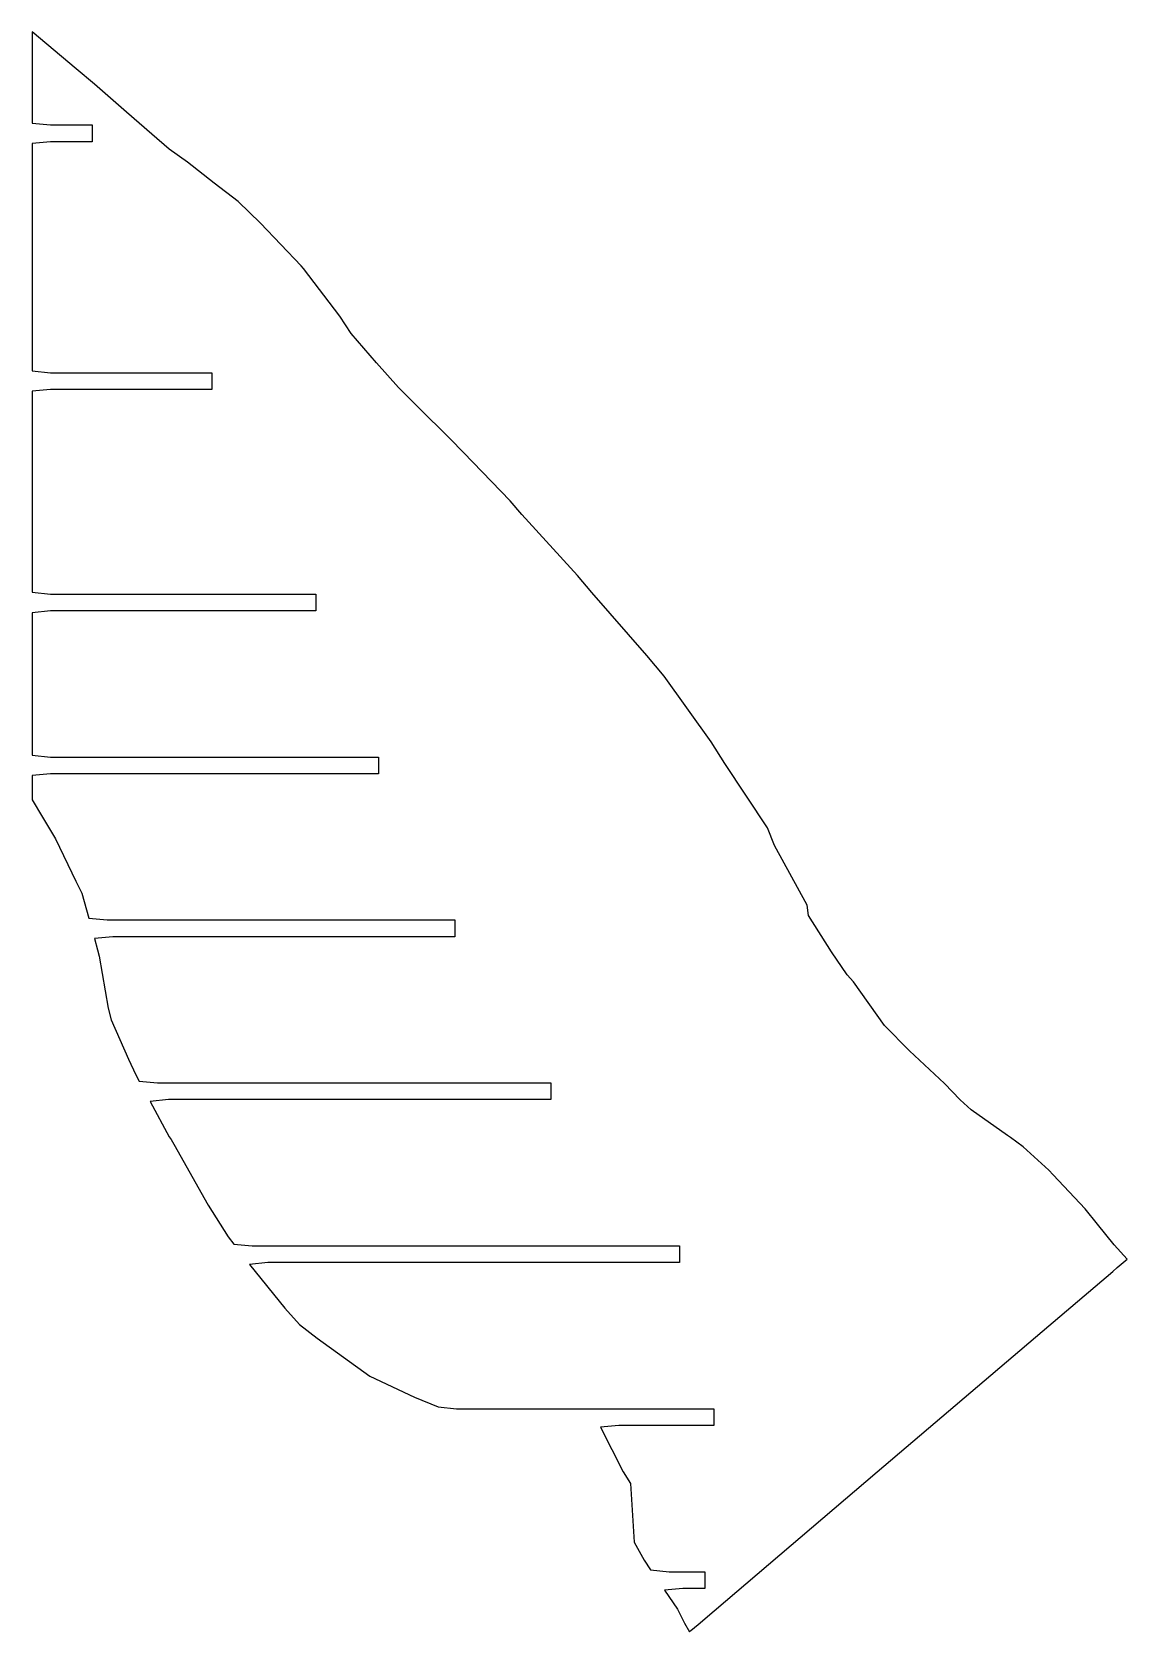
# Model space of a CAD drawing. Header units: inches. Extents: x -5 to 455, y 101 to 489.
# Drawn here: x -4.7 to 260.4, y 101.5 to 488.8 of the extents above; entities that cross this region are included whole.
import ezdxf

# ---------------------------------------------------------------- set-up
doc = ezdxf.new("R2010")
doc.units = ezdxf.units.IN
doc.header["$MEASUREMENT"] = 0
doc.layers.add('boundary', color=7, linetype='Continuous')

# ---------------------------------------------------------------- blocks, each defined once
blk = doc.blocks.new('block 2')
at = {"layer": 'boundary', "color": 5, "lineweight": 25, "true_color": 0x0000ff}
for points in [[(239.84, 174.21), (256.92, 188.76)], [(239.84, 174.21), (256.92, 188.76)], [(256.92, 188.76), (256.92, 188.76)], [(239.84, 174.21), (239.84, 174.21)]]:
    blk.add_lwpolyline(points, dxfattribs=at)
blk = doc.blocks.new('block 3')
at = {"layer": 'boundary', "color": 5, "lineweight": 25, "true_color": 0x0000ff}
for points in [[(256.92, 188.76), (258.03, 189.7)], [(256.92, 188.76), (258.03, 189.7)], [(256.92, 188.76), (256.92, 188.76)], [(258.03, 189.7), (258.03, 189.7)]]:
    blk.add_lwpolyline(points, dxfattribs=at)
blk = doc.blocks.new('block 4')
at = {"layer": 'boundary', "color": 5, "lineweight": 25, "true_color": 0x0000ff}
for points in [[(258.03, 189.7), (260.38, 191.7)], [(258.03, 189.7), (260.38, 191.7)], [(260.38, 191.7), (260.38, 191.7)], [(258.03, 189.7), (258.03, 189.7)]]:
    blk.add_lwpolyline(points, dxfattribs=at)
blk = doc.blocks.new('block 5')
at = {"layer": 'boundary', "color": 5, "lineweight": 25, "true_color": 0x0000ff}
for points in [[(260.38, 191.7), (257.3, 195.2)], [(260.38, 191.7), (257.3, 195.2)], [(257.3, 195.2), (257.3, 195.2)], [(260.38, 191.7), (260.38, 191.7)]]:
    blk.add_lwpolyline(points, dxfattribs=at)
blk = doc.blocks.new('block 6')
at = {"layer": 'boundary', "color": 5, "lineweight": 25, "true_color": 0x0000ff}
for points in [[(257.3, 195.2), (253.25, 200.2)], [(257.3, 195.2), (253.25, 200.2)], [(253.25, 200.2), (253.25, 200.2)], [(257.3, 195.2), (257.3, 195.2)]]:
    blk.add_lwpolyline(points, dxfattribs=at)
blk = doc.blocks.new('block 7')
at = {"layer": 'boundary', "color": 5, "lineweight": 25, "true_color": 0x0000ff}
for points in [[(253.25, 200.2), (250.28, 203.94)], [(253.25, 200.2), (250.28, 203.94)], [(250.28, 203.94), (250.28, 203.94)], [(253.25, 200.2), (253.25, 200.2)]]:
    blk.add_lwpolyline(points, dxfattribs=at)
blk = doc.blocks.new('block 8')
at = {"layer": 'boundary', "color": 5, "lineweight": 25, "true_color": 0x0000ff}
for points in [[(250.28, 203.94), (242.48, 212.14)], [(250.28, 203.94), (242.48, 212.14)], [(242.48, 212.14), (242.48, 212.14)], [(250.28, 203.94), (250.28, 203.94)]]:
    blk.add_lwpolyline(points, dxfattribs=at)
blk = doc.blocks.new('block 9')
at = {"layer": 'boundary', "color": 5, "lineweight": 25, "true_color": 0x0000ff}
for points in [[(242.48, 212.14), (241.42, 213.25)], [(242.48, 212.14), (241.42, 213.25)], [(241.42, 213.25), (241.42, 213.25)], [(242.48, 212.14), (242.48, 212.14)]]:
    blk.add_lwpolyline(points, dxfattribs=at)
blk = doc.blocks.new('block 10')
at = {"layer": 'boundary', "color": 5, "lineweight": 25, "true_color": 0x0000ff}
for points in [[(241.42, 213.25), (235.26, 218.96)], [(241.42, 213.25), (235.26, 218.96)], [(235.26, 218.96), (235.26, 218.96)], [(241.42, 213.25), (241.42, 213.25)]]:
    blk.add_lwpolyline(points, dxfattribs=at)
blk = doc.blocks.new('block 11')
at = {"layer": 'boundary', "color": 5, "lineweight": 25, "true_color": 0x0000ff}
for points in [[(235.26, 218.96), (232.16, 221.2)], [(235.26, 218.96), (232.16, 221.2)], [(232.16, 221.2), (232.16, 221.2)], [(235.26, 218.96), (235.26, 218.96)]]:
    blk.add_lwpolyline(points, dxfattribs=at)
blk = doc.blocks.new('block 12')
at = {"layer": 'boundary', "color": 5, "lineweight": 25, "true_color": 0x0000ff}
for points in [[(232.16, 221.2), (231.46, 221.67)], [(232.16, 221.2), (231.46, 221.67)], [(231.46, 221.67), (231.46, 221.67)], [(232.16, 221.2), (232.16, 221.2)]]:
    blk.add_lwpolyline(points, dxfattribs=at)
blk = doc.blocks.new('block 13')
at = {"layer": 'boundary', "color": 5, "lineweight": 25, "true_color": 0x0000ff}
for points in [[(231.46, 221.67), (222.65, 227.88)], [(231.46, 221.67), (222.65, 227.88)], [(222.65, 227.88), (222.65, 227.88)], [(231.46, 221.67), (231.46, 221.67)]]:
    blk.add_lwpolyline(points, dxfattribs=at)
blk = doc.blocks.new('block 14')
at = {"layer": 'boundary', "color": 5, "lineweight": 25, "true_color": 0x0000ff}
for points in [[(222.65, 227.88), (219.98, 230.32)], [(222.65, 227.88), (219.98, 230.32)], [(219.98, 230.32), (219.98, 230.32)], [(222.65, 227.88), (222.65, 227.88)]]:
    blk.add_lwpolyline(points, dxfattribs=at)
blk = doc.blocks.new('block 15')
at = {"layer": 'boundary', "color": 5, "lineweight": 25, "true_color": 0x0000ff}
for points in [[(219.98, 230.32), (216.19, 234.28)], [(219.98, 230.32), (216.19, 234.28)], [(216.19, 234.28), (216.19, 234.28)], [(219.98, 230.32), (219.98, 230.32)]]:
    blk.add_lwpolyline(points, dxfattribs=at)
blk = doc.blocks.new('block 16')
at = {"layer": 'boundary', "color": 5, "lineweight": 25, "true_color": 0x0000ff}
for points in [[(216.19, 234.28), (207.72, 242.14)], [(216.19, 234.28), (207.72, 242.14)], [(207.72, 242.14), (207.72, 242.14)], [(216.19, 234.28), (216.19, 234.28)]]:
    blk.add_lwpolyline(points, dxfattribs=at)
blk = doc.blocks.new('block 17')
at = {"layer": 'boundary', "color": 5, "lineweight": 25, "true_color": 0x0000ff}
for points in [[(207.72, 242.14), (201.69, 248.3)], [(207.72, 242.14), (201.69, 248.3)], [(201.69, 248.3), (201.69, 248.3)], [(207.72, 242.14), (207.72, 242.14)]]:
    blk.add_lwpolyline(points, dxfattribs=at)
blk = doc.blocks.new('block 18')
at = {"layer": 'boundary', "color": 5, "lineweight": 25, "true_color": 0x0000ff}
for points in [[(201.69, 248.3), (194.2, 258.9)], [(201.69, 248.3), (194.2, 258.9)], [(194.2, 258.9), (194.2, 258.9)], [(201.69, 248.3), (201.69, 248.3)]]:
    blk.add_lwpolyline(points, dxfattribs=at)
blk = doc.blocks.new('block 19')
at = {"layer": 'boundary', "color": 5, "lineweight": 25, "true_color": 0x0000ff}
for points in [[(194.2, 258.9), (192.62, 260.58)], [(194.2, 258.9), (192.62, 260.58)], [(192.62, 260.58), (192.62, 260.58)], [(194.2, 258.9), (194.2, 258.9)]]:
    blk.add_lwpolyline(points, dxfattribs=at)
blk = doc.blocks.new('block 20')
at = {"layer": 'boundary', "color": 5, "lineweight": 25, "true_color": 0x0000ff}
for points in [[(192.62, 260.58), (188.83, 266.09)], [(192.62, 260.58), (188.83, 266.09)], [(188.83, 266.09), (188.83, 266.09)], [(192.62, 260.58), (192.62, 260.58)]]:
    blk.add_lwpolyline(points, dxfattribs=at)
blk = doc.blocks.new('block 21')
at = {"layer": 'boundary', "color": 5, "lineweight": 25, "true_color": 0x0000ff}
for points in [[(188.83, 266.09), (183.25, 274.9)], [(188.83, 266.09), (183.25, 274.9)], [(183.25, 274.9), (183.25, 274.9)], [(188.83, 266.09), (188.83, 266.09)]]:
    blk.add_lwpolyline(points, dxfattribs=at)
blk = doc.blocks.new('block 22')
at = {"layer": 'boundary', "color": 5, "lineweight": 25, "true_color": 0x0000ff}
for points in [[(183.25, 274.9), (182.93, 277.44)], [(183.25, 274.9), (182.93, 277.44)], [(182.93, 277.44), (182.93, 277.44)], [(183.25, 274.9), (183.25, 274.9)]]:
    blk.add_lwpolyline(points, dxfattribs=at)
blk = doc.blocks.new('block 23')
at = {"layer": 'boundary', "color": 5, "lineweight": 25, "true_color": 0x0000ff}
for points in [[(182.93, 277.44), (175.02, 291.9)], [(182.93, 277.44), (175.02, 291.9)], [(175.02, 291.9), (175.02, 291.9)], [(182.93, 277.44), (182.93, 277.44)]]:
    blk.add_lwpolyline(points, dxfattribs=at)
blk = doc.blocks.new('block 24')
at = {"layer": 'boundary', "color": 5, "lineweight": 25, "true_color": 0x0000ff}
for points in [[(175.02, 291.9), (173.32, 296.13)], [(175.02, 291.9), (173.32, 296.13)], [(173.32, 296.13), (173.32, 296.13)], [(175.02, 291.9), (175.02, 291.9)]]:
    blk.add_lwpolyline(points, dxfattribs=at)
blk = doc.blocks.new('block 25')
at = {"layer": 'boundary', "color": 5, "lineweight": 25, "true_color": 0x0000ff}
for points in [[(173.32, 296.13), (163.02, 311.73)], [(173.32, 296.13), (163.02, 311.73)], [(163.02, 311.73), (163.02, 311.73)], [(173.32, 296.13), (173.32, 296.13)]]:
    blk.add_lwpolyline(points, dxfattribs=at)
blk = doc.blocks.new('block 26')
at = {"layer": 'boundary', "color": 5, "lineweight": 25, "true_color": 0x0000ff}
for points in [[(163.02, 311.73), (159.73, 316.92)], [(163.02, 311.73), (159.73, 316.92)], [(159.73, 316.92), (159.73, 316.92)], [(163.02, 311.73), (163.02, 311.73)]]:
    blk.add_lwpolyline(points, dxfattribs=at)
blk = doc.blocks.new('block 27')
at = {"layer": 'boundary', "color": 5, "lineweight": 25, "true_color": 0x0000ff}
for points in [[(159.73, 316.92), (148.32, 332.81)], [(159.73, 316.92), (148.32, 332.81)], [(148.32, 332.81), (148.32, 332.81)], [(159.73, 316.92), (159.73, 316.92)]]:
    blk.add_lwpolyline(points, dxfattribs=at)
blk = doc.blocks.new('block 28')
at = {"layer": 'boundary', "color": 5, "lineweight": 25, "true_color": 0x0000ff}
for points in [[(148.32, 332.81), (144.17, 337.88)], [(148.32, 332.81), (144.17, 337.88)], [(144.17, 337.88), (144.17, 337.88)], [(148.32, 332.81), (148.32, 332.81)]]:
    blk.add_lwpolyline(points, dxfattribs=at)
blk = doc.blocks.new('block 29')
at = {"layer": 'boundary', "color": 5, "lineweight": 25, "true_color": 0x0000ff}
for points in [[(144.17, 337.88), (130.85, 353.11)], [(144.17, 337.88), (130.85, 353.11)], [(130.85, 353.11), (130.85, 353.11)], [(144.17, 337.88), (144.17, 337.88)]]:
    blk.add_lwpolyline(points, dxfattribs=at)
blk = doc.blocks.new('block 30')
at = {"layer": 'boundary', "color": 5, "lineweight": 25, "true_color": 0x0000ff}
for points in [[(130.85, 353.11), (127.35, 357.21)], [(130.85, 353.11), (127.35, 357.21)], [(127.35, 357.21), (127.35, 357.21)], [(130.85, 353.11), (130.85, 353.11)]]:
    blk.add_lwpolyline(points, dxfattribs=at)
blk = doc.blocks.new('block 31')
at = {"layer": 'boundary', "color": 5, "lineweight": 25, "true_color": 0x0000ff}
for points in [[(127.35, 357.21), (113.88, 372)], [(127.35, 357.21), (113.88, 372)], [(113.88, 372), (113.88, 372)], [(127.35, 357.21), (127.35, 357.21)]]:
    blk.add_lwpolyline(points, dxfattribs=at)
blk = doc.blocks.new('block 32')
at = {"layer": 'boundary', "color": 5, "lineweight": 25, "true_color": 0x0000ff}
for points in [[(113.88, 372), (111.07, 375.32)], [(113.88, 372), (111.07, 375.32)], [(111.07, 375.32), (111.07, 375.32)], [(113.88, 372), (113.88, 372)]]:
    blk.add_lwpolyline(points, dxfattribs=at)
blk = doc.blocks.new('block 33')
at = {"layer": 'boundary', "color": 5, "lineweight": 25, "true_color": 0x0000ff}
for points in [[(111.07, 375.32), (99.78, 386.99)], [(111.07, 375.32), (99.78, 386.99)], [(99.78, 386.99), (99.78, 386.99)], [(111.07, 375.32), (111.07, 375.32)]]:
    blk.add_lwpolyline(points, dxfattribs=at)
blk = doc.blocks.new('block 34')
at = {"layer": 'boundary', "color": 5, "lineweight": 25, "true_color": 0x0000ff}
for points in [[(99.78, 386.99), (96.56, 390.28)], [(99.78, 386.99), (96.56, 390.28)], [(96.56, 390.28), (96.56, 390.28)], [(99.78, 386.99), (99.78, 386.99)]]:
    blk.add_lwpolyline(points, dxfattribs=at)
blk = doc.blocks.new('block 35')
at = {"layer": 'boundary', "color": 5, "lineweight": 25, "true_color": 0x0000ff}
for points in [[(96.56, 390.28), (88.65, 398.16)], [(96.56, 390.28), (88.65, 398.16)], [(88.65, 398.16), (88.65, 398.16)], [(96.56, 390.28), (96.56, 390.28)]]:
    blk.add_lwpolyline(points, dxfattribs=at)
blk = doc.blocks.new('block 36')
at = {"layer": 'boundary', "color": 5, "lineweight": 25, "true_color": 0x0000ff}
for points in [[(88.65, 398.16), (83.98, 402.7)], [(88.65, 398.16), (83.98, 402.7)], [(83.98, 402.7), (83.98, 402.7)], [(88.65, 398.16), (88.65, 398.16)]]:
    blk.add_lwpolyline(points, dxfattribs=at)
blk = doc.blocks.new('block 37')
at = {"layer": 'boundary', "color": 5, "lineweight": 25, "true_color": 0x0000ff}
for points in [[(83.98, 402.7), (78.72, 408.71)], [(83.98, 402.7), (78.72, 408.71)], [(78.72, 408.71), (78.72, 408.71)], [(83.98, 402.7), (83.98, 402.7)]]:
    blk.add_lwpolyline(points, dxfattribs=at)
blk = doc.blocks.new('block 38')
at = {"layer": 'boundary', "color": 5, "lineweight": 25, "true_color": 0x0000ff}
for points in [[(78.72, 408.71), (72.55, 415.8)], [(78.72, 408.71), (72.55, 415.8)], [(72.55, 415.8), (72.55, 415.8)], [(78.72, 408.71), (78.72, 408.71)]]:
    blk.add_lwpolyline(points, dxfattribs=at)
blk = doc.blocks.new('block 39')
at = {"layer": 'boundary', "color": 5, "lineweight": 25, "true_color": 0x0000ff}
for points in [[(72.55, 415.8), (69.79, 419.97)], [(72.55, 415.8), (69.79, 419.97)], [(69.79, 419.97), (69.79, 419.97)], [(72.55, 415.8), (72.55, 415.8)]]:
    blk.add_lwpolyline(points, dxfattribs=at)
blk = doc.blocks.new('block 40')
at = {"layer": 'boundary', "color": 5, "lineweight": 25, "true_color": 0x0000ff}
for points in [[(69.79, 419.97), (61.03, 431.52)], [(69.79, 419.97), (61.03, 431.52)], [(61.03, 431.52), (61.03, 431.52)], [(69.79, 419.97), (69.79, 419.97)]]:
    blk.add_lwpolyline(points, dxfattribs=at)
blk = doc.blocks.new('block 41')
at = {"layer": 'boundary', "color": 5, "lineweight": 25, "true_color": 0x0000ff}
for points in [[(61.03, 431.52), (60.46, 432.17)], [(61.03, 431.52), (60.46, 432.17)], [(60.46, 432.17), (60.46, 432.17)], [(61.03, 431.52), (61.03, 431.52)]]:
    blk.add_lwpolyline(points, dxfattribs=at)
blk = doc.blocks.new('block 42')
at = {"layer": 'boundary', "color": 5, "lineweight": 25, "true_color": 0x0000ff}
for points in [[(60.46, 432.17), (50.6, 442.48)], [(60.46, 432.17), (50.6, 442.48)], [(50.6, 442.48), (50.6, 442.48)], [(60.46, 432.17), (60.46, 432.17)]]:
    blk.add_lwpolyline(points, dxfattribs=at)
blk = doc.blocks.new('block 43')
at = {"layer": 'boundary', "color": 5, "lineweight": 25, "true_color": 0x0000ff}
for points in [[(50.6, 442.48), (45.16, 447.74)], [(50.6, 442.48), (45.16, 447.74)], [(45.16, 447.74), (45.16, 447.74)], [(50.6, 442.48), (50.6, 442.48)]]:
    blk.add_lwpolyline(points, dxfattribs=at)
blk = doc.blocks.new('block 44')
at = {"layer": 'boundary', "color": 5, "lineweight": 25, "true_color": 0x0000ff}
for points in [[(45.16, 447.74), (39.4, 452.21)], [(45.16, 447.74), (39.4, 452.21)], [(39.4, 452.21), (39.4, 452.21)], [(45.16, 447.74), (45.16, 447.74)]]:
    blk.add_lwpolyline(points, dxfattribs=at)
blk = doc.blocks.new('block 45')
at = {"layer": 'boundary', "color": 5, "lineweight": 25, "true_color": 0x0000ff}
for points in [[(39.4, 452.21), (32.92, 457.27)], [(39.4, 452.21), (32.92, 457.27)], [(32.92, 457.27), (32.92, 457.27)], [(39.4, 452.21), (39.4, 452.21)]]:
    blk.add_lwpolyline(points, dxfattribs=at)
blk = doc.blocks.new('block 46')
at = {"layer": 'boundary', "color": 5, "lineweight": 25, "true_color": 0x0000ff}
for points in [[(32.92, 457.27), (28.52, 460.38)], [(32.92, 457.27), (28.52, 460.38)], [(28.52, 460.38), (28.52, 460.38)], [(32.92, 457.27), (32.92, 457.27)]]:
    blk.add_lwpolyline(points, dxfattribs=at)
blk = doc.blocks.new('block 47')
at = {"layer": 'boundary', "color": 5, "lineweight": 25, "true_color": 0x0000ff}
for points in [[(28.52, 460.38), (24.32, 464.05)], [(28.52, 460.38), (24.32, 464.05)], [(24.32, 464.05), (24.32, 464.05)], [(28.52, 460.38), (28.52, 460.38)]]:
    blk.add_lwpolyline(points, dxfattribs=at)
blk = doc.blocks.new('block 48')
at = {"layer": 'boundary', "color": 5, "lineweight": 25, "true_color": 0x0000ff}
for points in [[(24.32, 464.05), (18.19, 469.33)], [(24.32, 464.05), (18.19, 469.33)], [(18.19, 469.33), (18.19, 469.33)], [(24.32, 464.05), (24.32, 464.05)]]:
    blk.add_lwpolyline(points, dxfattribs=at)
blk = doc.blocks.new('block 49')
at = {"layer": 'boundary', "color": 5, "lineweight": 25, "true_color": 0x0000ff}
for points in [[(18.19, 469.33), (10.39, 476.11)], [(18.19, 469.33), (10.39, 476.11)], [(10.39, 476.11), (10.39, 476.11)], [(18.19, 469.33), (18.19, 469.33)]]:
    blk.add_lwpolyline(points, dxfattribs=at)
blk = doc.blocks.new('block 50')
at = {"layer": 'boundary', "color": 5, "lineweight": 25, "true_color": 0x0000ff}
for points in [[(10.39, 476.11), (5.95, 479.88)], [(10.39, 476.11), (5.95, 479.88)], [(5.95, 479.88), (5.95, 479.88)], [(10.39, 476.11), (10.39, 476.11)]]:
    blk.add_lwpolyline(points, dxfattribs=at)
blk = doc.blocks.new('block 51')
at = {"layer": 'boundary', "color": 5, "lineweight": 25, "true_color": 0x0000ff}
for points in [[(5.95, 479.88), (-4.71, 488.77)], [(5.95, 479.88), (-4.71, 488.77)], [(-4.71, 488.77), (-4.71, 488.77)], [(5.95, 479.88), (5.95, 479.88)]]:
    blk.add_lwpolyline(points, dxfattribs=at)
blk = doc.blocks.new('block 52')
at = {"layer": 'boundary', "color": 5, "lineweight": 25, "true_color": 0x0000ff}
for points in [[(-4.71, 488.77), (-4.71, 466.7)], [(-4.71, 488.77), (-4.71, 466.7)], [(-4.71, 488.77), (-4.71, 488.77)], [(-4.71, 466.7), (-4.71, 466.7)]]:
    blk.add_lwpolyline(points, dxfattribs=at)
blk = doc.blocks.new('block 53')
at = {"layer": 'boundary', "color": 5, "lineweight": 25, "true_color": 0x0000ff}
for points in [[(-4.71, 466.7), (-0.26, 466.26)], [(-4.71, 466.7), (-0.26, 466.26)], [(-4.71, 466.7), (-4.71, 466.7)], [(-0.26, 466.26), (-0.26, 466.26)]]:
    blk.add_lwpolyline(points, dxfattribs=at)
blk = doc.blocks.new('block 54')
at = {"layer": 'boundary', "color": 5, "lineweight": 25, "true_color": 0x0000ff}
for points in [[(-0.26, 466.26), (9.83, 466.26)], [(-0.26, 466.26), (9.83, 466.26)], [(-0.26, 466.26), (-0.26, 466.26)], [(9.83, 466.26), (9.83, 466.26)]]:
    blk.add_lwpolyline(points, dxfattribs=at)
blk = doc.blocks.new('block 55')
at = {"layer": 'boundary', "color": 5, "lineweight": 25, "true_color": 0x0000ff}
for points in [[(9.83, 466.26), (9.83, 462.21)], [(9.83, 466.26), (9.83, 462.21)], [(9.83, 466.26), (9.83, 466.26)], [(9.83, 462.21), (9.83, 462.21)]]:
    blk.add_lwpolyline(points, dxfattribs=at)
blk = doc.blocks.new('block 56')
at = {"layer": 'boundary', "color": 5, "lineweight": 25, "true_color": 0x0000ff}
for points in [[(9.83, 462.21), (-0.26, 462.21)], [(9.83, 462.21), (-0.26, 462.21)], [(-0.26, 462.21), (-0.26, 462.21)], [(9.83, 462.21), (9.83, 462.21)]]:
    blk.add_lwpolyline(points, dxfattribs=at)
blk = doc.blocks.new('block 57')
at = {"layer": 'boundary', "color": 5, "lineweight": 25, "true_color": 0x0000ff}
for points in [[(-0.26, 462.21), (-4.71, 461.77)], [(-0.26, 462.21), (-4.71, 461.77)], [(-4.71, 461.77), (-4.71, 461.77)], [(-0.26, 462.21), (-0.26, 462.21)]]:
    blk.add_lwpolyline(points, dxfattribs=at)
blk = doc.blocks.new('block 58')
at = {"layer": 'boundary', "color": 5, "lineweight": 25, "true_color": 0x0000ff}
for points in [[(-4.71, 461.77), (-4.71, 406.73)], [(-4.71, 461.77), (-4.71, 406.73)], [(-4.71, 461.77), (-4.71, 461.77)], [(-4.71, 406.73), (-4.71, 406.73)]]:
    blk.add_lwpolyline(points, dxfattribs=at)
blk = doc.blocks.new('block 59')
at = {"layer": 'boundary', "color": 5, "lineweight": 25, "true_color": 0x0000ff}
for points in [[(-4.71, 406.73), (-0.26, 406.29)], [(-4.71, 406.73), (-0.26, 406.29)], [(-4.71, 406.73), (-4.71, 406.73)], [(-0.26, 406.29), (-0.26, 406.29)]]:
    blk.add_lwpolyline(points, dxfattribs=at)
blk = doc.blocks.new('block 60')
at = {"layer": 'boundary', "color": 5, "lineweight": 25, "true_color": 0x0000ff}
for points in [[(-0.26, 406.29), (38.8, 406.29)], [(-0.26, 406.29), (38.8, 406.29)], [(-0.26, 406.29), (-0.26, 406.29)], [(38.8, 406.29), (38.8, 406.29)]]:
    blk.add_lwpolyline(points, dxfattribs=at)
blk = doc.blocks.new('block 61')
at = {"layer": 'boundary', "color": 5, "lineweight": 25, "true_color": 0x0000ff}
for points in [[(38.8, 406.29), (38.8, 402.24)], [(38.8, 406.29), (38.8, 402.24)], [(38.8, 406.29), (38.8, 406.29)], [(38.8, 402.24), (38.8, 402.24)]]:
    blk.add_lwpolyline(points, dxfattribs=at)
blk = doc.blocks.new('block 62')
at = {"layer": 'boundary', "color": 5, "lineweight": 25, "true_color": 0x0000ff}
for points in [[(38.8, 402.24), (-0.26, 402.24)], [(38.8, 402.24), (-0.26, 402.24)], [(-0.26, 402.24), (-0.26, 402.24)], [(38.8, 402.24), (38.8, 402.24)]]:
    blk.add_lwpolyline(points, dxfattribs=at)
blk = doc.blocks.new('block 63')
at = {"layer": 'boundary', "color": 5, "lineweight": 25, "true_color": 0x0000ff}
for points in [[(-0.26, 402.24), (-4.71, 401.8)], [(-0.26, 402.24), (-4.71, 401.8)], [(-4.71, 401.8), (-4.71, 401.8)], [(-0.26, 402.24), (-0.26, 402.24)]]:
    blk.add_lwpolyline(points, dxfattribs=at)
blk = doc.blocks.new('block 64')
at = {"layer": 'boundary', "color": 5, "lineweight": 25, "true_color": 0x0000ff}
for points in [[(-4.71, 401.8), (-4.71, 353.14)], [(-4.71, 401.8), (-4.71, 353.14)], [(-4.71, 401.8), (-4.71, 401.8)], [(-4.71, 353.14), (-4.71, 353.14)]]:
    blk.add_lwpolyline(points, dxfattribs=at)
blk = doc.blocks.new('block 65')
at = {"layer": 'boundary', "color": 5, "lineweight": 25, "true_color": 0x0000ff}
for points in [[(-4.71, 353.14), (-0.26, 352.7)], [(-4.71, 353.14), (-0.26, 352.7)], [(-4.71, 353.14), (-4.71, 353.14)], [(-0.26, 352.7), (-0.26, 352.7)]]:
    blk.add_lwpolyline(points, dxfattribs=at)
blk = doc.blocks.new('block 66')
at = {"layer": 'boundary', "color": 5, "lineweight": 25, "true_color": 0x0000ff}
for points in [[(-0.26, 352.7), (64, 352.7)], [(-0.26, 352.7), (64, 352.7)], [(-0.26, 352.7), (-0.26, 352.7)], [(64, 352.7), (64, 352.7)]]:
    blk.add_lwpolyline(points, dxfattribs=at)
blk = doc.blocks.new('block 67')
at = {"layer": 'boundary', "color": 5, "lineweight": 25, "true_color": 0x0000ff}
for points in [[(64, 352.7), (64, 348.65)], [(64, 352.7), (64, 348.65)], [(64, 352.7), (64, 352.7)], [(64, 348.65), (64, 348.65)]]:
    blk.add_lwpolyline(points, dxfattribs=at)
blk = doc.blocks.new('block 68')
at = {"layer": 'boundary', "color": 5, "lineweight": 25, "true_color": 0x0000ff}
for points in [[(64, 348.65), (-0.26, 348.65)], [(64, 348.65), (-0.26, 348.65)], [(-0.26, 348.65), (-0.26, 348.65)], [(64, 348.65), (64, 348.65)]]:
    blk.add_lwpolyline(points, dxfattribs=at)
blk = doc.blocks.new('block 69')
at = {"layer": 'boundary', "color": 5, "lineweight": 25, "true_color": 0x0000ff}
for points in [[(-0.26, 348.65), (-4.71, 348.21)], [(-0.26, 348.65), (-4.71, 348.21)], [(-0.26, 348.65), (-0.26, 348.65)], [(-4.71, 348.21), (-4.71, 348.21)]]:
    blk.add_lwpolyline(points, dxfattribs=at)
blk = doc.blocks.new('block 70')
at = {"layer": 'boundary', "color": 5, "lineweight": 25, "true_color": 0x0000ff}
for points in [[(-4.71, 348.21), (-4.71, 313.71)], [(-4.71, 348.21), (-4.71, 313.71)], [(-4.71, 348.21), (-4.71, 348.21)], [(-4.71, 313.71), (-4.71, 313.71)]]:
    blk.add_lwpolyline(points, dxfattribs=at)
blk = doc.blocks.new('block 71')
at = {"layer": 'boundary', "color": 5, "lineweight": 25, "true_color": 0x0000ff}
for points in [[(-4.71, 313.71), (-0.26, 313.27)], [(-4.71, 313.71), (-0.26, 313.27)], [(-4.71, 313.71), (-4.71, 313.71)], [(-0.26, 313.27), (-0.26, 313.27)]]:
    blk.add_lwpolyline(points, dxfattribs=at)
blk = doc.blocks.new('block 72')
at = {"layer": 'boundary', "color": 5, "lineweight": 25, "true_color": 0x0000ff}
for points in [[(-0.26, 313.27), (79.21, 313.27)], [(-0.26, 313.27), (79.21, 313.27)], [(-0.26, 313.27), (-0.26, 313.27)], [(79.21, 313.27), (79.21, 313.27)]]:
    blk.add_lwpolyline(points, dxfattribs=at)
blk = doc.blocks.new('block 73')
at = {"layer": 'boundary', "color": 5, "lineweight": 25, "true_color": 0x0000ff}
for points in [[(79.21, 313.27), (79.21, 309.22)], [(79.21, 313.27), (79.21, 309.22)], [(79.21, 313.27), (79.21, 313.27)], [(79.21, 309.22), (79.21, 309.22)]]:
    blk.add_lwpolyline(points, dxfattribs=at)
blk = doc.blocks.new('block 74')
at = {"layer": 'boundary', "color": 5, "lineweight": 25, "true_color": 0x0000ff}
for points in [[(79.21, 309.22), (-0.26, 309.22)], [(79.21, 309.22), (-0.26, 309.22)], [(-0.26, 309.22), (-0.26, 309.22)], [(79.21, 309.22), (79.21, 309.22)]]:
    blk.add_lwpolyline(points, dxfattribs=at)
blk = doc.blocks.new('block 75')
at = {"layer": 'boundary', "color": 5, "lineweight": 25, "true_color": 0x0000ff}
for points in [[(-0.26, 309.22), (-4.71, 308.78)], [(-0.26, 309.22), (-4.71, 308.78)], [(-4.71, 308.78), (-4.71, 308.78)], [(-0.26, 309.22), (-0.26, 309.22)]]:
    blk.add_lwpolyline(points, dxfattribs=at)
blk = doc.blocks.new('block 76')
at = {"layer": 'boundary', "color": 5, "lineweight": 25, "true_color": 0x0000ff}
for points in [[(-4.71, 308.78), (-4.71, 302.9)], [(-4.71, 308.78), (-4.71, 302.9)], [(-4.71, 308.78), (-4.71, 308.78)], [(-4.71, 302.9), (-4.71, 302.9)]]:
    blk.add_lwpolyline(points, dxfattribs=at)
blk = doc.blocks.new('block 77')
at = {"layer": 'boundary', "color": 5, "lineweight": 25, "true_color": 0x0000ff}
for points in [[(-4.71, 302.9), (-2.17, 298.73)], [(-4.71, 302.9), (-2.17, 298.73)], [(-4.71, 302.9), (-4.71, 302.9)], [(-2.17, 298.73), (-2.17, 298.73)]]:
    blk.add_lwpolyline(points, dxfattribs=at)
blk = doc.blocks.new('block 78')
at = {"layer": 'boundary', "color": 5, "lineweight": 25, "true_color": 0x0000ff}
for points in [[(-2.17, 298.73), (0.95, 293.49)], [(-2.17, 298.73), (0.95, 293.49)], [(-2.17, 298.73), (-2.17, 298.73)], [(0.95, 293.49), (0.95, 293.49)]]:
    blk.add_lwpolyline(points, dxfattribs=at)
blk = doc.blocks.new('block 79')
at = {"layer": 'boundary', "color": 5, "lineweight": 25, "true_color": 0x0000ff}
for points in [[(0.95, 293.49), (5.91, 283.2)], [(0.95, 293.49), (5.91, 283.2)], [(0.95, 293.49), (0.95, 293.49)], [(5.91, 283.2), (5.91, 283.2)]]:
    blk.add_lwpolyline(points, dxfattribs=at)
blk = doc.blocks.new('block 80')
at = {"layer": 'boundary', "color": 5, "lineweight": 25, "true_color": 0x0000ff}
for points in [[(5.91, 283.2), (7.36, 280.33)], [(5.91, 283.2), (7.36, 280.33)], [(5.91, 283.2), (5.91, 283.2)], [(7.36, 280.33), (7.36, 280.33)]]:
    blk.add_lwpolyline(points, dxfattribs=at)
blk = doc.blocks.new('block 81')
at = {"layer": 'boundary', "color": 5, "lineweight": 25, "true_color": 0x0000ff}
for points in [[(7.36, 280.33), (9.04, 274.27)], [(7.36, 280.33), (9.04, 274.27)], [(7.36, 280.33), (7.36, 280.33)], [(9.04, 274.27), (9.04, 274.27)]]:
    blk.add_lwpolyline(points, dxfattribs=at)
blk = doc.blocks.new('block 82')
at = {"layer": 'boundary', "color": 5, "lineweight": 25, "true_color": 0x0000ff}
for points in [[(9.04, 274.27), (13.5, 273.83)], [(9.04, 274.27), (13.5, 273.83)], [(9.04, 274.27), (9.04, 274.27)], [(13.5, 273.83), (13.5, 273.83)]]:
    blk.add_lwpolyline(points, dxfattribs=at)
blk = doc.blocks.new('block 83')
at = {"layer": 'boundary', "color": 5, "lineweight": 25, "true_color": 0x0000ff}
for points in [[(13.5, 273.83), (97.62, 273.83)], [(13.5, 273.83), (97.62, 273.83)], [(13.5, 273.83), (13.5, 273.83)], [(97.62, 273.83), (97.62, 273.83)]]:
    blk.add_lwpolyline(points, dxfattribs=at)
blk = doc.blocks.new('block 84')
at = {"layer": 'boundary', "color": 5, "lineweight": 25, "true_color": 0x0000ff}
for points in [[(97.62, 273.83), (97.62, 269.78)], [(97.62, 273.83), (97.62, 269.78)], [(97.62, 273.83), (97.62, 273.83)], [(97.62, 269.78), (97.62, 269.78)]]:
    blk.add_lwpolyline(points, dxfattribs=at)
blk = doc.blocks.new('block 85')
at = {"layer": 'boundary', "color": 5, "lineweight": 25, "true_color": 0x0000ff}
for points in [[(97.62, 269.78), (14.87, 269.78)], [(97.62, 269.78), (14.87, 269.78)], [(14.87, 269.78), (14.87, 269.78)], [(97.62, 269.78), (97.62, 269.78)]]:
    blk.add_lwpolyline(points, dxfattribs=at)
blk = doc.blocks.new('block 86')
at = {"layer": 'boundary', "color": 5, "lineweight": 25, "true_color": 0x0000ff}
for points in [[(14.87, 269.78), (10.41, 269.34)], [(14.87, 269.78), (10.41, 269.34)], [(10.41, 269.34), (10.41, 269.34)], [(14.87, 269.78), (14.87, 269.78)]]:
    blk.add_lwpolyline(points, dxfattribs=at)
blk = doc.blocks.new('block 87')
at = {"layer": 'boundary', "color": 5, "lineweight": 25, "true_color": 0x0000ff}
for points in [[(10.41, 269.34), (11.17, 266.59)], [(10.41, 269.34), (11.17, 266.59)], [(10.41, 269.34), (10.41, 269.34)], [(11.17, 266.59), (11.17, 266.59)]]:
    blk.add_lwpolyline(points, dxfattribs=at)
blk = doc.blocks.new('block 88')
at = {"layer": 'boundary', "color": 5, "lineweight": 25, "true_color": 0x0000ff}
for points in [[(11.17, 266.59), (11.54, 265.11)], [(11.17, 266.59), (11.54, 265.11)], [(11.17, 266.59), (11.17, 266.59)], [(11.54, 265.11), (11.54, 265.11)]]:
    blk.add_lwpolyline(points, dxfattribs=at)
blk = doc.blocks.new('block 89')
at = {"layer": 'boundary', "color": 5, "lineweight": 25, "true_color": 0x0000ff}
for points in [[(11.54, 265.11), (13.75, 252.47)], [(11.54, 265.11), (13.75, 252.47)], [(11.54, 265.11), (11.54, 265.11)], [(13.75, 252.47), (13.75, 252.47)]]:
    blk.add_lwpolyline(points, dxfattribs=at)
blk = doc.blocks.new('block 90')
at = {"layer": 'boundary', "color": 5, "lineweight": 25, "true_color": 0x0000ff}
for points in [[(13.75, 252.47), (14.44, 249.66)], [(13.75, 252.47), (14.44, 249.66)], [(13.75, 252.47), (13.75, 252.47)], [(14.44, 249.66), (14.44, 249.66)]]:
    blk.add_lwpolyline(points, dxfattribs=at)
blk = doc.blocks.new('block 91')
at = {"layer": 'boundary', "color": 5, "lineweight": 25, "true_color": 0x0000ff}
for points in [[(14.44, 249.66), (18.63, 240.11)], [(14.44, 249.66), (18.63, 240.11)], [(14.44, 249.66), (14.44, 249.66)], [(18.63, 240.11), (18.63, 240.11)]]:
    blk.add_lwpolyline(points, dxfattribs=at)
blk = doc.blocks.new('block 92')
at = {"layer": 'boundary', "color": 5, "lineweight": 25, "true_color": 0x0000ff}
for points in [[(18.63, 240.11), (20.43, 236.32)], [(18.63, 240.11), (20.43, 236.32)], [(18.63, 240.11), (18.63, 240.11)], [(20.43, 236.32), (20.43, 236.32)]]:
    blk.add_lwpolyline(points, dxfattribs=at)
blk = doc.blocks.new('block 93')
at = {"layer": 'boundary', "color": 5, "lineweight": 25, "true_color": 0x0000ff}
for points in [[(20.43, 236.32), (21.22, 234.83)], [(20.43, 236.32), (21.22, 234.83)], [(20.43, 236.32), (20.43, 236.32)], [(21.22, 234.83), (21.22, 234.83)]]:
    blk.add_lwpolyline(points, dxfattribs=at)
blk = doc.blocks.new('block 94')
at = {"layer": 'boundary', "color": 5, "lineweight": 25, "true_color": 0x0000ff}
for points in [[(21.22, 234.83), (25.68, 234.39)], [(21.22, 234.83), (25.68, 234.39)], [(21.22, 234.83), (21.22, 234.83)], [(25.68, 234.39), (25.68, 234.39)]]:
    blk.add_lwpolyline(points, dxfattribs=at)
blk = doc.blocks.new('block 95')
at = {"layer": 'boundary', "color": 5, "lineweight": 25, "true_color": 0x0000ff}
for points in [[(25.68, 234.39), (120.89, 234.39)], [(25.68, 234.39), (120.89, 234.39)], [(25.68, 234.39), (25.68, 234.39)], [(120.89, 234.39), (120.89, 234.39)]]:
    blk.add_lwpolyline(points, dxfattribs=at)
blk = doc.blocks.new('block 96')
at = {"layer": 'boundary', "color": 5, "lineweight": 25, "true_color": 0x0000ff}
for points in [[(120.89, 234.39), (120.89, 230.34)], [(120.89, 234.39), (120.89, 230.34)], [(120.89, 234.39), (120.89, 234.39)], [(120.89, 230.34), (120.89, 230.34)]]:
    blk.add_lwpolyline(points, dxfattribs=at)
blk = doc.blocks.new('block 97')
at = {"layer": 'boundary', "color": 5, "lineweight": 25, "true_color": 0x0000ff}
for points in [[(120.89, 230.34), (28.33, 230.34)], [(120.89, 230.34), (28.33, 230.34)], [(28.33, 230.34), (28.33, 230.34)], [(120.89, 230.34), (120.89, 230.34)]]:
    blk.add_lwpolyline(points, dxfattribs=at)
blk = doc.blocks.new('block 98')
at = {"layer": 'boundary', "color": 5, "lineweight": 25, "true_color": 0x0000ff}
for points in [[(28.33, 230.34), (23.87, 229.9)], [(28.33, 230.34), (23.87, 229.9)], [(23.87, 229.9), (23.87, 229.9)], [(28.33, 230.34), (28.33, 230.34)]]:
    blk.add_lwpolyline(points, dxfattribs=at)
blk = doc.blocks.new('block 99')
at = {"layer": 'boundary', "color": 5, "lineweight": 25, "true_color": 0x0000ff}
for points in [[(23.87, 229.9), (28.47, 221.34)], [(23.87, 229.9), (28.47, 221.34)], [(23.87, 229.9), (23.87, 229.9)], [(28.47, 221.34), (28.47, 221.34)]]:
    blk.add_lwpolyline(points, dxfattribs=at)
blk = doc.blocks.new('block 100')
at = {"layer": 'boundary', "color": 5, "lineweight": 25, "true_color": 0x0000ff}
for points in [[(28.47, 221.34), (28.94, 220.66)], [(28.47, 221.34), (28.94, 220.66)], [(28.47, 221.34), (28.47, 221.34)], [(28.94, 220.66), (28.94, 220.66)]]:
    blk.add_lwpolyline(points, dxfattribs=at)
blk = doc.blocks.new('block 101')
at = {"layer": 'boundary', "color": 5, "lineweight": 25, "true_color": 0x0000ff}
for points in [[(28.94, 220.66), (29.61, 219.55)], [(28.94, 220.66), (29.61, 219.55)], [(28.94, 220.66), (28.94, 220.66)], [(29.61, 219.55), (29.61, 219.55)]]:
    blk.add_lwpolyline(points, dxfattribs=at)
blk = doc.blocks.new('block 102')
at = {"layer": 'boundary', "color": 5, "lineweight": 25, "true_color": 0x0000ff}
for points in [[(29.61, 219.55), (37.92, 204.82)], [(29.61, 219.55), (37.92, 204.82)], [(29.61, 219.55), (29.61, 219.55)], [(37.92, 204.82), (37.92, 204.82)]]:
    blk.add_lwpolyline(points, dxfattribs=at)
blk = doc.blocks.new('block 103')
at = {"layer": 'boundary', "color": 5, "lineweight": 25, "true_color": 0x0000ff}
for points in [[(37.92, 204.82), (42.78, 197.15)], [(37.92, 204.82), (42.78, 197.15)], [(37.92, 204.82), (37.92, 204.82)], [(42.78, 197.15), (42.78, 197.15)]]:
    blk.add_lwpolyline(points, dxfattribs=at)
blk = doc.blocks.new('block 104')
at = {"layer": 'boundary', "color": 5, "lineweight": 25, "true_color": 0x0000ff}
for points in [[(42.78, 197.15), (44.14, 195.4)], [(42.78, 197.15), (44.14, 195.4)], [(42.78, 197.15), (42.78, 197.15)], [(44.14, 195.4), (44.14, 195.4)]]:
    blk.add_lwpolyline(points, dxfattribs=at)
blk = doc.blocks.new('block 105')
at = {"layer": 'boundary', "color": 5, "lineweight": 25, "true_color": 0x0000ff}
for points in [[(44.14, 195.4), (48.6, 194.96)], [(44.14, 195.4), (48.6, 194.96)], [(44.14, 195.4), (44.14, 195.4)], [(48.6, 194.96), (48.6, 194.96)]]:
    blk.add_lwpolyline(points, dxfattribs=at)
blk = doc.blocks.new('block 106')
at = {"layer": 'boundary', "color": 5, "lineweight": 25, "true_color": 0x0000ff}
for points in [[(48.6, 194.96), (152.06, 194.96)], [(48.6, 194.96), (152.06, 194.96)], [(48.6, 194.96), (48.6, 194.96)], [(152.06, 194.96), (152.06, 194.96)]]:
    blk.add_lwpolyline(points, dxfattribs=at)
blk = doc.blocks.new('block 107')
at = {"layer": 'boundary', "color": 5, "lineweight": 25, "true_color": 0x0000ff}
for points in [[(152.06, 194.96), (152.06, 190.91)], [(152.06, 194.96), (152.06, 190.91)], [(152.06, 194.96), (152.06, 194.96)], [(152.06, 190.91), (152.06, 190.91)]]:
    blk.add_lwpolyline(points, dxfattribs=at)
blk = doc.blocks.new('block 108')
at = {"layer": 'boundary', "color": 5, "lineweight": 25, "true_color": 0x0000ff}
for points in [[(152.06, 190.91), (52.42, 190.91)], [(152.06, 190.91), (52.42, 190.91)], [(52.42, 190.91), (52.42, 190.91)], [(152.06, 190.91), (152.06, 190.91)]]:
    blk.add_lwpolyline(points, dxfattribs=at)
blk = doc.blocks.new('block 109')
at = {"layer": 'boundary', "color": 5, "lineweight": 25, "true_color": 0x0000ff}
for points in [[(52.42, 190.91), (47.97, 190.47)], [(52.42, 190.91), (47.97, 190.47)], [(47.97, 190.47), (47.97, 190.47)], [(52.42, 190.91), (52.42, 190.91)]]:
    blk.add_lwpolyline(points, dxfattribs=at)
blk = doc.blocks.new('block 110')
at = {"layer": 'boundary', "color": 5, "lineweight": 25, "true_color": 0x0000ff}
for points in [[(47.97, 190.47), (56.5, 179.9)], [(47.97, 190.47), (56.5, 179.9)], [(47.97, 190.47), (47.97, 190.47)], [(56.5, 179.9), (56.5, 179.9)]]:
    blk.add_lwpolyline(points, dxfattribs=at)
blk = doc.blocks.new('block 111')
at = {"layer": 'boundary', "color": 5, "lineweight": 25, "true_color": 0x0000ff}
for points in [[(56.5, 179.9), (60.08, 175.9)], [(56.5, 179.9), (60.08, 175.9)], [(56.5, 179.9), (56.5, 179.9)], [(60.08, 175.9), (60.08, 175.9)]]:
    blk.add_lwpolyline(points, dxfattribs=at)
blk = doc.blocks.new('block 112')
at = {"layer": 'boundary', "color": 5, "lineweight": 25, "true_color": 0x0000ff}
for points in [[(60.08, 175.9), (64.36, 172.62)], [(60.08, 175.9), (64.36, 172.62)], [(60.08, 175.9), (60.08, 175.9)], [(64.36, 172.62), (64.36, 172.62)]]:
    blk.add_lwpolyline(points, dxfattribs=at)
blk = doc.blocks.new('block 113')
at = {"layer": 'boundary', "color": 5, "lineweight": 25, "true_color": 0x0000ff}
for points in [[(64.36, 172.62), (77.09, 163.39)], [(64.36, 172.62), (77.09, 163.39)], [(64.36, 172.62), (64.36, 172.62)], [(77.09, 163.39), (77.09, 163.39)]]:
    blk.add_lwpolyline(points, dxfattribs=at)
blk = doc.blocks.new('block 114')
at = {"layer": 'boundary', "color": 5, "lineweight": 25, "true_color": 0x0000ff}
for points in [[(77.09, 163.39), (87.87, 158.3)], [(77.09, 163.39), (87.87, 158.3)], [(77.09, 163.39), (77.09, 163.39)], [(87.87, 158.3), (87.87, 158.3)]]:
    blk.add_lwpolyline(points, dxfattribs=at)
blk = doc.blocks.new('block 115')
at = {"layer": 'boundary', "color": 5, "lineweight": 25, "true_color": 0x0000ff}
for points in [[(87.87, 158.3), (93.64, 155.96)], [(87.87, 158.3), (93.64, 155.96)], [(87.87, 158.3), (87.87, 158.3)], [(93.64, 155.96), (93.64, 155.96)]]:
    blk.add_lwpolyline(points, dxfattribs=at)
blk = doc.blocks.new('block 116')
at = {"layer": 'boundary', "color": 5, "lineweight": 25, "true_color": 0x0000ff}
for points in [[(93.64, 155.96), (98.09, 155.52)], [(93.64, 155.96), (98.09, 155.52)], [(93.64, 155.96), (93.64, 155.96)], [(98.09, 155.52), (98.09, 155.52)]]:
    blk.add_lwpolyline(points, dxfattribs=at)
blk = doc.blocks.new('block 117')
at = {"layer": 'boundary', "color": 5, "lineweight": 25, "true_color": 0x0000ff}
for points in [[(98.09, 155.52), (160.38, 155.52)], [(98.09, 155.52), (160.38, 155.52)], [(98.09, 155.52), (98.09, 155.52)], [(160.38, 155.52), (160.38, 155.52)]]:
    blk.add_lwpolyline(points, dxfattribs=at)
blk = doc.blocks.new('block 118')
at = {"layer": 'boundary', "color": 5, "lineweight": 25, "true_color": 0x0000ff}
for points in [[(160.38, 155.52), (160.38, 151.47)], [(160.38, 155.52), (160.38, 151.47)], [(160.38, 155.52), (160.38, 155.52)], [(160.38, 151.47), (160.38, 151.47)]]:
    blk.add_lwpolyline(points, dxfattribs=at)
blk = doc.blocks.new('block 119')
at = {"layer": 'boundary', "color": 5, "lineweight": 25, "true_color": 0x0000ff}
for points in [[(160.38, 151.47), (137.37, 151.47)], [(160.38, 151.47), (137.37, 151.47)], [(137.37, 151.47), (137.37, 151.47)], [(160.38, 151.47), (160.38, 151.47)]]:
    blk.add_lwpolyline(points, dxfattribs=at)
blk = doc.blocks.new('block 120')
at = {"layer": 'boundary', "color": 5, "lineweight": 25, "true_color": 0x0000ff}
for points in [[(137.37, 151.47), (132.92, 151.03)], [(137.37, 151.47), (132.92, 151.03)], [(137.37, 151.47), (137.37, 151.47)], [(132.92, 151.03), (132.92, 151.03)]]:
    blk.add_lwpolyline(points, dxfattribs=at)
blk = doc.blocks.new('block 121')
at = {"layer": 'boundary', "color": 5, "lineweight": 25, "true_color": 0x0000ff}
for points in [[(132.92, 151.03), (138.41, 140.29)], [(132.92, 151.03), (138.41, 140.29)], [(132.92, 151.03), (132.92, 151.03)], [(138.41, 140.29), (138.41, 140.29)]]:
    blk.add_lwpolyline(points, dxfattribs=at)
blk = doc.blocks.new('block 122')
at = {"layer": 'boundary', "color": 5, "lineweight": 25, "true_color": 0x0000ff}
for points in [[(138.41, 140.29), (140.15, 137.43)], [(138.41, 140.29), (140.15, 137.43)], [(138.41, 140.29), (138.41, 140.29)], [(140.15, 137.43), (140.15, 137.43)]]:
    blk.add_lwpolyline(points, dxfattribs=at)
blk = doc.blocks.new('block 123')
at = {"layer": 'boundary', "color": 5, "lineweight": 25, "true_color": 0x0000ff}
for points in [[(140.15, 137.43), (141.07, 123.25)], [(140.15, 137.43), (141.07, 123.25)], [(140.15, 137.43), (140.15, 137.43)], [(141.07, 123.25), (141.07, 123.25)]]:
    blk.add_lwpolyline(points, dxfattribs=at)
blk = doc.blocks.new('block 124')
at = {"layer": 'boundary', "color": 5, "lineweight": 25, "true_color": 0x0000ff}
for points in [[(141.07, 123.25), (143.49, 118.84)], [(141.07, 123.25), (143.49, 118.84)], [(141.07, 123.25), (141.07, 123.25)], [(143.49, 118.84), (143.49, 118.84)]]:
    blk.add_lwpolyline(points, dxfattribs=at)
blk = doc.blocks.new('block 125')
at = {"layer": 'boundary', "color": 5, "lineweight": 25, "true_color": 0x0000ff}
for points in [[(143.49, 118.84), (145.06, 116.52)], [(143.49, 118.84), (145.06, 116.52)], [(143.49, 118.84), (143.49, 118.84)], [(145.06, 116.52), (145.06, 116.52)]]:
    blk.add_lwpolyline(points, dxfattribs=at)
blk = doc.blocks.new('block 126')
at = {"layer": 'boundary', "color": 5, "lineweight": 25, "true_color": 0x0000ff}
for points in [[(145.06, 116.52), (149.51, 116.08)], [(145.06, 116.52), (149.51, 116.08)], [(145.06, 116.52), (145.06, 116.52)], [(149.51, 116.08), (149.51, 116.08)]]:
    blk.add_lwpolyline(points, dxfattribs=at)
blk = doc.blocks.new('block 127')
at = {"layer": 'boundary', "color": 5, "lineweight": 25, "true_color": 0x0000ff}
for points in [[(149.51, 116.08), (158.14, 116.08)], [(149.51, 116.08), (158.14, 116.08)], [(149.51, 116.08), (149.51, 116.08)], [(158.14, 116.08), (158.14, 116.08)]]:
    blk.add_lwpolyline(points, dxfattribs=at)
blk = doc.blocks.new('block 128')
at = {"layer": 'boundary', "color": 5, "lineweight": 25, "true_color": 0x0000ff}
for points in [[(158.14, 116.08), (158.14, 112.03)], [(158.14, 116.08), (158.14, 112.03)], [(158.14, 116.08), (158.14, 116.08)], [(158.14, 112.03), (158.14, 112.03)]]:
    blk.add_lwpolyline(points, dxfattribs=at)
blk = doc.blocks.new('block 129')
at = {"layer": 'boundary', "color": 5, "lineweight": 25, "true_color": 0x0000ff}
for points in [[(158.14, 112.03), (152.86, 112.03)], [(158.14, 112.03), (152.86, 112.03)], [(152.86, 112.03), (152.86, 112.03)], [(158.14, 112.03), (158.14, 112.03)]]:
    blk.add_lwpolyline(points, dxfattribs=at)
blk = doc.blocks.new('block 130')
at = {"layer": 'boundary', "color": 5, "lineweight": 25, "true_color": 0x0000ff}
for points in [[(152.86, 112.03), (148.4, 111.59)], [(152.86, 112.03), (148.4, 111.59)], [(148.4, 111.59), (148.4, 111.59)], [(152.86, 112.03), (152.86, 112.03)]]:
    blk.add_lwpolyline(points, dxfattribs=at)
blk = doc.blocks.new('block 131')
at = {"layer": 'boundary', "color": 5, "lineweight": 25, "true_color": 0x0000ff}
for points in [[(148.4, 111.59), (151.52, 107)], [(148.4, 111.59), (151.52, 107)], [(148.4, 111.59), (148.4, 111.59)], [(151.52, 107), (151.52, 107)]]:
    blk.add_lwpolyline(points, dxfattribs=at)
blk = doc.blocks.new('block 132')
at = {"layer": 'boundary', "color": 5, "lineweight": 25, "true_color": 0x0000ff}
for points in [[(151.52, 107), (153.23, 103.64)], [(151.52, 107), (153.23, 103.64)], [(151.52, 107), (151.52, 107)], [(153.23, 103.64), (153.23, 103.64)]]:
    blk.add_lwpolyline(points, dxfattribs=at)
blk = doc.blocks.new('block 133')
at = {"layer": 'boundary', "color": 5, "lineweight": 25, "true_color": 0x0000ff}
for points in [[(153.23, 103.64), (154.43, 101.49)], [(153.23, 103.64), (154.43, 101.49)], [(153.23, 103.64), (153.23, 103.64)], [(154.43, 101.49), (154.43, 101.49)]]:
    blk.add_lwpolyline(points, dxfattribs=at)
blk = doc.blocks.new('block 134')
at = {"layer": 'boundary', "color": 5, "lineweight": 25, "true_color": 0x0000ff}
for points in [[(154.43, 101.49), (154.82, 101.82)], [(154.43, 101.49), (154.82, 101.82)], [(154.43, 101.49), (154.43, 101.49)], [(154.82, 101.82), (154.82, 101.82)]]:
    blk.add_lwpolyline(points, dxfattribs=at)
blk = doc.blocks.new('block 135')
at = {"layer": 'boundary', "color": 5, "lineweight": 25, "true_color": 0x0000ff}
for points in [[(154.82, 101.82), (156.6, 103.34)], [(154.82, 101.82), (156.6, 103.34)], [(154.82, 101.82), (154.82, 101.82)], [(156.6, 103.34), (156.6, 103.34)]]:
    blk.add_lwpolyline(points, dxfattribs=at)
blk = doc.blocks.new('block 136')
at = {"layer": 'boundary', "color": 5, "lineweight": 25, "true_color": 0x0000ff}
for points in [[(156.6, 103.34), (160.47, 106.64)], [(156.6, 103.34), (160.47, 106.64)], [(160.47, 106.64), (160.47, 106.64)], [(156.6, 103.34), (156.6, 103.34)]]:
    blk.add_lwpolyline(points, dxfattribs=at)
blk = doc.blocks.new('block 137')
at = {"layer": 'boundary', "color": 5, "lineweight": 25, "true_color": 0x0000ff}
for points in [[(160.47, 106.64), (199.93, 140.23)], [(160.47, 106.64), (199.93, 140.23)], [(199.93, 140.23), (199.93, 140.23)], [(160.47, 106.64), (160.47, 106.64)]]:
    blk.add_lwpolyline(points, dxfattribs=at)
blk = doc.blocks.new('block 138')
at = {"layer": 'boundary', "color": 5, "lineweight": 25, "true_color": 0x0000ff}
for points in [[(199.93, 140.23), (239.84, 174.21)], [(199.93, 140.23), (239.84, 174.21)], [(239.84, 174.21), (239.84, 174.21)], [(199.93, 140.23), (199.93, 140.23)]]:
    blk.add_lwpolyline(points, dxfattribs=at)

msp = doc.modelspace()

# ---------------------------------------------------------------- block references
at = {"layer": 'boundary'}
for name in ['block 51', 'block 52', 'block 50', 'block 49', 'block 48', 'block 53', 'block 54', 'block 55', 'block 57', 'block 58', 'block 56', 'block 47', 'block 46', 'block 45', 'block 44', 'block 43', 'block 42', 'block 41', 'block 40', 'block 39', 'block 38', 'block 59', 'block 37', 'block 60', 'block 61', 'block 63', 'block 64', 'block 62', 'block 36', 'block 35', 'block 34', 'block 33', 'block 32', 'block 31', 'block 30', 'block 65', 'block 66', 'block 67', 'block 29', 'block 69', 'block 68', 'block 70', 'block 28', 'block 27', 'block 71', 'block 26', 'block 72', 'block 73', 'block 25', 'block 75', 'block 76', 'block 74', 'block 77', 'block 78', 'block 24', 'block 79', 'block 23', 'block 80', 'block 81', 'block 22', 'block 82', 'block 83', 'block 84', 'block 21', 'block 86', 'block 87', 'block 85', 'block 88', 'block 89', 'block 20', 'block 19', 'block 18', 'block 90', 'block 91', 'block 17', 'block 16', 'block 92', 'block 93', 'block 94', 'block 95', 'block 96', 'block 15', 'block 98', 'block 99', 'block 97', 'block 14', 'block 13', 'block 100', 'block 12', 'block 11', 'block 101', 'block 102', 'block 10', 'block 9', 'block 8', 'block 103', 'block 7', 'block 6', 'block 104', 'block 105', 'block 106', 'block 107', 'block 5', 'block 109', 'block 110', 'block 108', 'block 4', 'block 2', 'block 3', 'block 111', 'block 112', 'block 113', 'block 138', 'block 114', 'block 115', 'block 116', 'block 117', 'block 118', 'block 120', 'block 119', 'block 121', 'block 122', 'block 137', 'block 123', 'block 124', 'block 125', 'block 126', 'block 127', 'block 128', 'block 130', 'block 131', 'block 129', 'block 132', 'block 136', 'block 133', 'block 134', 'block 135']:
    msp.add_blockref(name, (0, 0), dxfattribs=at)

doc.saveas('drawing.dxf')
